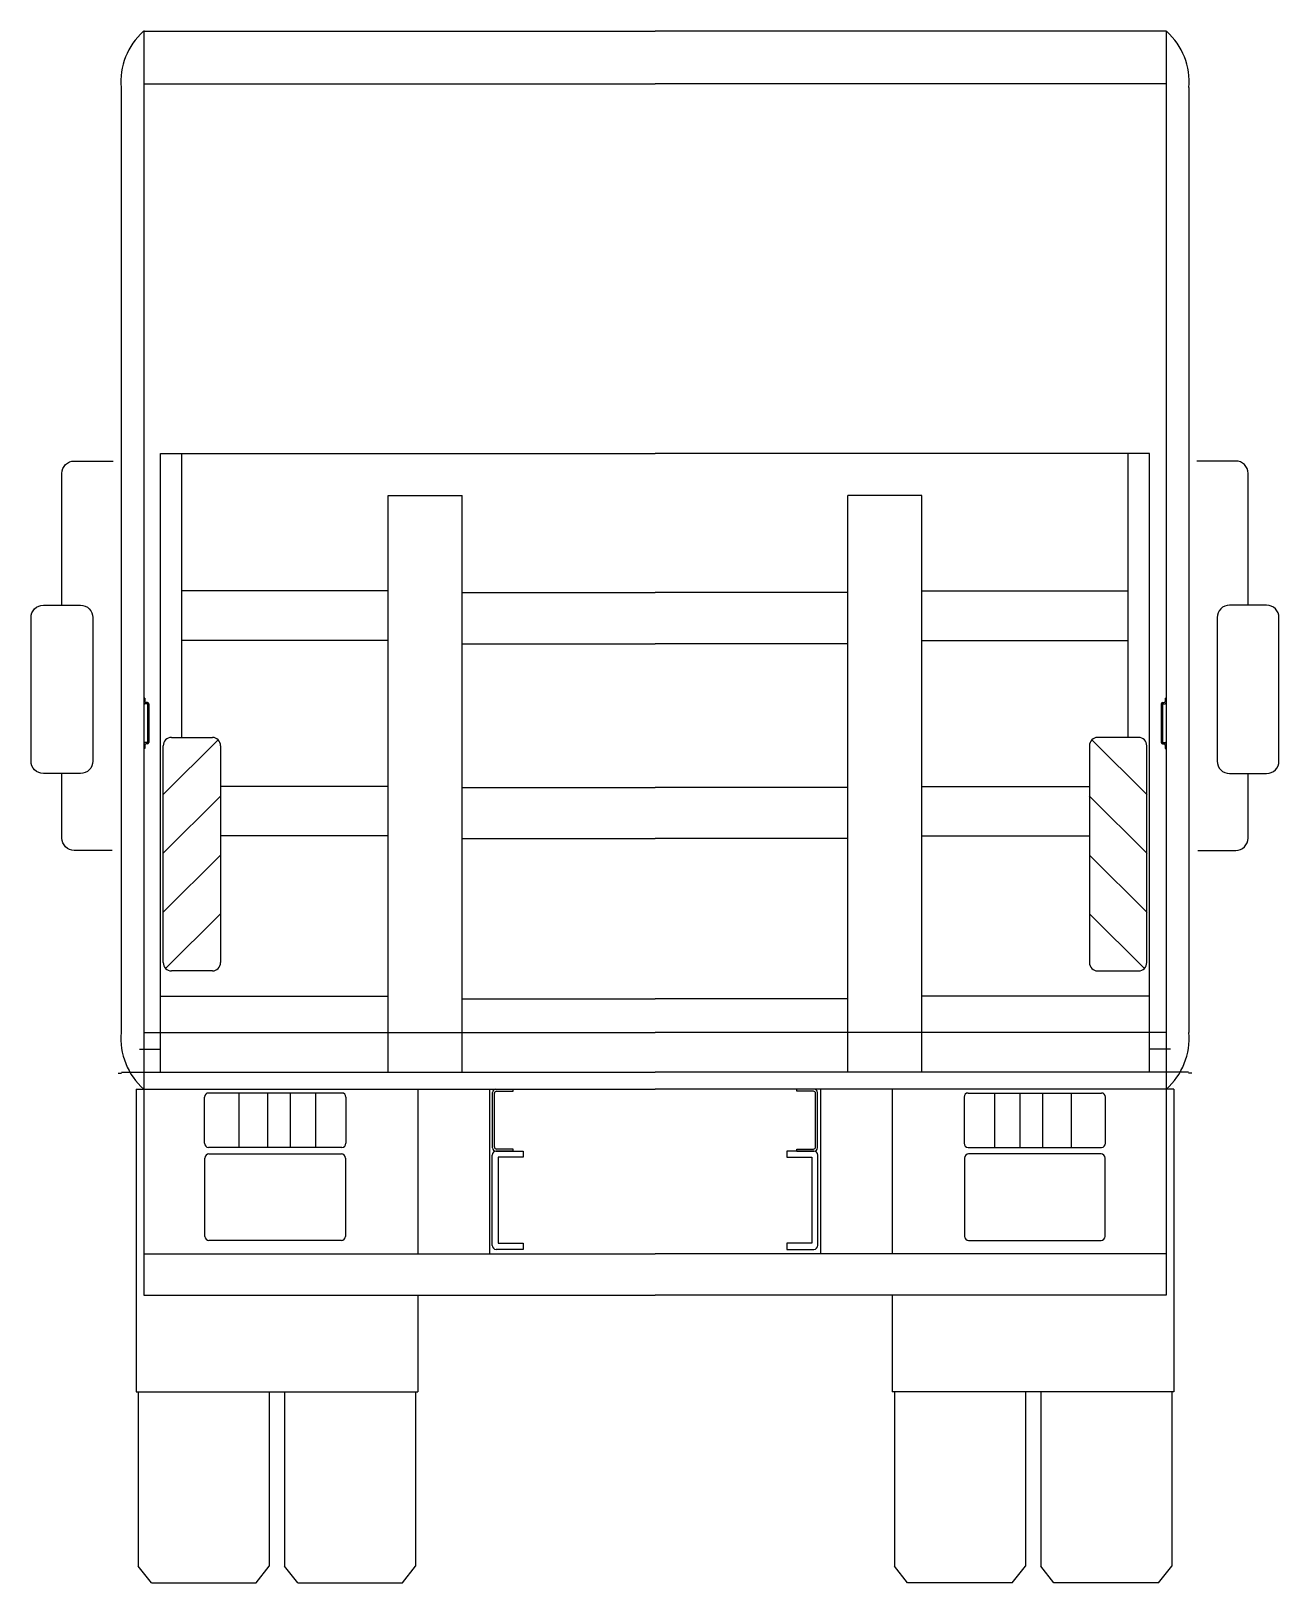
# Model space of a CAD drawing. Extents: x -1.51 to 1.51, y 0 to 3.76.
import ezdxf

# ---------------------------------------------------------------- set-up
doc = ezdxf.new("R2010")
doc.units = 0
doc.header["$LTSCALE"] = 0.0006
doc.header["$MEASUREMENT"] = 0
doc.layers.get('0').update_dxf_attribs({"linetype": 'CONTINUOUS'})

msp = doc.modelspace()

# ---------------------------------------------------------------- linework, layer by layer
for p, q in [((-1.24, 3.7623), (-1.24, 1.1972)), ((-1.2385, 3.7623), (0, 3.7623)), ((1.2385, 3.7623), (0, 3.7623)), ((1.24, 3.7623), (1.24, 1.1972)), ((-1.295, 3.6252), (-1.295, 1.3343)), ((-1.24, 3.6343), (0, 3.6343)), ((1.24, 3.6343), (0, 3.6343)), ((1.295, 3.6252), (1.295, 1.3343)), ((-1.1994, 1.2384), (-1.1994, 2.7384)), ((-1.1994, 2.7384), (0, 2.7384)), ((-1.1474, 2.0497), (-1.1474, 2.7384)), ((1.1994, 2.7384), (0, 2.7384)), ((1.1474, 2.0497), (1.1474, 2.7384)), ((1.1994, 1.2384), (1.1994, 2.7384)), ((-0.6473, 1.2384), (-0.6473, 2.6363)), ((-0.6473, 2.6363), (-0.4673, 2.6363)), ((-0.4673, 1.2384), (-0.4673, 2.6363)), ((0.4673, 1.2384), (0.4673, 2.6363)), ((0.6473, 2.6363), (0.4673, 2.6363)), ((0.6473, 1.2384), (0.6473, 2.6363)), ((-0.6473, 2.4049), (-1.1474, 2.4049)), ((-0.4673, 2.401), (0, 2.401)), ((0.4673, 2.401), (0, 2.401)), ((0.6473, 2.4049), (1.1474, 2.4049)), ((-0.6473, 2.2849), (-1.1474, 2.2849)), ((-0.4673, 2.277), (0, 2.277)), ((0.4673, 2.277), (0, 2.277)), ((0.6473, 2.2849), (1.1474, 2.2849)), ((-1.237, 2.1453), (-1.24, 2.1453)), ((-1.24, 2.1453), (-1.24, 2.1343)), ((-1.237, 2.1453), (-1.237, 2.1373)), ((1.237, 2.1453), (1.237, 2.1373)), ((1.237, 2.1453), (1.24, 2.1453)), ((1.24, 2.1453), (1.24, 2.1343)), ((-1.231, 2.1313), (-1.237, 2.1313)), ((-1.231, 2.1343), (-1.234, 2.1343)), ((-1.231, 2.1313), (-1.231, 2.0373)), ((-1.228, 2.1313), (-1.228, 2.0373)), ((1.228, 2.1313), (1.228, 2.0373)), ((1.231, 2.1343), (1.234, 2.1343)), ((1.231, 2.1313), (1.231, 2.0373)), ((1.231, 2.1313), (1.237, 2.1313)), ((-1.24, 2.0343), (-1.24, 2.0233)), ((-1.231, 2.0373), (-1.237, 2.0373)), ((-1.231, 2.0343), (-1.234, 2.0343)), ((-1.0593, 2.0442), (-1.1933, 1.9108)), ((-1.1728, 2.0497), (-1.0735, 2.0497)), ((1.0593, 2.0442), (1.1933, 1.9108)), ((1.1728, 2.0497), (1.0735, 2.0497)), ((1.231, 2.0373), (1.237, 2.0373)), ((1.231, 2.0343), (1.234, 2.0343)), ((1.24, 2.0343), (1.24, 2.0233)), ((-1.237, 2.0233), (-1.24, 2.0233)), ((-1.237, 2.0313), (-1.237, 2.0233)), ((-1.1928, 1.5039), (-1.1928, 2.0297)), ((-1.0535, 2.0297), (-1.0535, 1.5039)), ((1.0535, 2.0297), (1.0535, 1.5039)), ((1.1928, 1.5039), (1.1928, 2.0297)), ((1.237, 2.0313), (1.237, 2.0233)), ((1.237, 2.0233), (1.24, 2.0233)), ((-0.6473, 1.9312), (-1.0535, 1.9312)), ((-0.4673, 1.9287), (0, 1.9287)), ((0.4673, 1.9287), (0, 1.9287)), ((0.6473, 1.9312), (1.0535, 1.9312)), ((-1.0535, 1.9078), (-1.1933, 1.7686)), ((-1.0537, 1.9076), (-1.0533, 1.908)), ((1.0537, 1.9076), (1.0533, 1.908)), ((1.0535, 1.9078), (1.1933, 1.7686)), ((-0.6473, 1.8112), (-1.0535, 1.8112)), ((0.6473, 1.8112), (1.0535, 1.8112)), ((-0.4673, 1.8047), (0, 1.8047)), ((0.4673, 1.8047), (0, 1.8047)), ((-1.0535, 1.7645), (-1.1933, 1.6253)), ((-1.0537, 1.7643), (-1.0533, 1.7647)), ((1.0537, 1.7643), (1.0533, 1.7647)), ((1.0535, 1.7645), (1.1933, 1.6253)), ((-1.0535, 1.6222), (-1.1877, 1.4886)), ((1.0535, 1.6222), (1.1877, 1.4886)), ((-1.0735, 1.4839), (-1.1728, 1.4839)), ((1.0735, 1.4839), (1.1728, 1.4839)), ((-1.1994, 1.4223), (-0.6473, 1.4223)), ((-0.4673, 1.4158), (0, 1.4158)), ((0.4673, 1.4158), (0, 1.4158)), ((1.1994, 1.4223), (0.6473, 1.4223)), ((-1.24, 1.3343), (0, 1.3343)), ((-1.24, 1.3343), (0, 1.3343)), ((1.24, 1.3343), (0, 1.3343)), ((1.24, 1.3343), (0, 1.3343)), ((-1.2503, 1.2943), (-1.1994, 1.2943)), ((1.2503, 1.2943), (1.1994, 1.2943)), ((-1.3018, 1.2357), (-1.2937, 1.2357)), ((-1.2937, 1.2384), (0, 1.2384)), ((1.2937, 1.2384), (0, 1.2384)), ((1.3018, 1.2357), (1.2937, 1.2357)), ((-1.2585, 1.1972), (0, 1.1972)), ((-1.2585, 1.1972), (-1.2585, 0.463)), ((-1.24, 1.1972), (-1.24, 0.6975)), ((-1.0927, 1.0658), (-1.0927, 1.1778)), ((-0.7597, 1.1878), (-1.0827, 1.1878)), ((-1.0097, 1.1878), (-1.0097, 1.0558)), ((-0.9397, 1.1878), (-0.9397, 1.0558)), ((-0.8847, 1.1878), (-0.8847, 1.0558)), ((-0.8237, 1.1878), (-0.8237, 1.0558)), ((-0.7497, 1.1778), (-0.7497, 1.0658)), ((-0.5755, 1.1972), (-0.5755, 0.7975)), ((-0.4014, 1.1972), (-0.4014, 0.7975)), ((-0.3943, 1.055), (-0.3943, 1.189)), ((-0.3893, 1.057), (-0.3893, 1.187)), ((-0.3863, 1.197), (-0.3443, 1.197)), ((-0.3843, 1.192), (-0.3443, 1.192)), ((-0.3443, 1.192), (-0.3443, 1.197)), ((1.2585, 1.1972), (0, 1.1972)), ((0.3443, 1.192), (0.3443, 1.197)), ((0.3863, 1.197), (0.3443, 1.197)), ((0.3843, 1.192), (0.3443, 1.192)), ((0.3893, 1.057), (0.3893, 1.187)), ((0.3943, 1.055), (0.3943, 1.189)), ((0.4014, 1.1972), (0.4014, 0.7975)), ((0.5755, 1.1972), (0.5755, 0.7975)), ((0.7497, 1.1778), (0.7497, 1.0658)), ((0.7597, 1.1878), (1.0827, 1.1878)), ((0.8237, 1.1878), (0.8237, 1.0558)), ((0.8847, 1.1878), (0.8847, 1.0558)), ((0.9397, 1.1878), (0.9397, 1.0558)), ((1.0097, 1.1878), (1.0097, 1.0558)), ((1.0927, 1.0658), (1.0927, 1.1778)), ((1.24, 1.1972), (1.24, 0.6975)), ((1.2585, 1.1972), (1.2585, 0.463)), ((-0.7597, 1.0558), (-1.0827, 1.0558)), ((0.7597, 1.0558), (1.0827, 1.0558)), ((-1.0917, 0.8402), (-1.0917, 1.0302)), ((-1.0817, 1.0402), (-0.7607, 1.0402)), ((-0.7507, 1.0302), (-0.7507, 0.8402)), ((-0.395, 0.8185), (-0.395, 1.037)), ((-0.3443, 1.047), (-0.3863, 1.047)), ((-0.385, 1.047), (-0.3199, 1.047)), ((-0.3443, 1.052), (-0.3843, 1.052)), ((-0.38, 1.032), (-0.38, 0.8235)), ((-0.3199, 1.032), (-0.38, 1.032)), ((-0.3443, 1.047), (-0.3443, 1.052)), ((-0.3199, 1.047), (-0.3199, 1.032)), ((0.385, 1.047), (0.3199, 1.047)), ((0.3199, 1.047), (0.3199, 1.032)), ((0.3199, 1.032), (0.38, 1.032)), ((0.3443, 1.047), (0.3443, 1.052)), ((0.3443, 1.052), (0.3843, 1.052)), ((0.3443, 1.047), (0.3863, 1.047)), ((0.38, 1.032), (0.38, 0.8235)), ((0.395, 0.8185), (0.395, 1.037)), ((0.7507, 1.0302), (0.7507, 0.8402)), ((1.0817, 1.0402), (0.7607, 1.0402)), ((1.0917, 0.8402), (1.0917, 1.0302)), ((-0.7607, 0.8302), (-1.0817, 0.8302)), ((0.7607, 0.8302), (1.0817, 0.8302)), ((-1.24, 0.7975), (0, 0.7975)), ((-0.3199, 0.8085), (-0.385, 0.8085)), ((-0.38, 0.8235), (-0.3199, 0.8235)), ((-0.3199, 0.8235), (-0.3199, 0.8085)), ((1.24, 0.7975), (0, 0.7975)), ((0.38, 0.8235), (0.3199, 0.8235)), ((0.3199, 0.8235), (0.3199, 0.8085)), ((0.3199, 0.8085), (0.385, 0.8085)), ((-1.24, 0.6975), (0, 0.6975)), ((-0.5755, 0.6975), (-0.5755, 0.463)), ((1.24, 0.6975), (0, 0.6975)), ((0.5755, 0.6975), (0.5755, 0.463)), ((-1.2585, 0.463), (-0.5755, 0.463)), ((-1.2535, 0.463), (-1.2535, 0.041)), ((-0.9355, 0.463), (-0.9355, 0.041)), ((-0.8985, 0.463), (-0.8985, 0.041)), ((-0.5805, 0.463), (-0.5805, 0.041)), ((1.2585, 0.463), (0.5755, 0.463)), ((0.5805, 0.463), (0.5805, 0.041)), ((0.8985, 0.463), (0.8985, 0.041)), ((0.9355, 0.463), (0.9355, 0.041)), ((1.2535, 0.463), (1.2535, 0.041)), ((-1.2215, 0), (-1.2535, 0.041)), ((-0.9675, 0), (-0.9355, 0.041)), ((-0.8665, 0), (-0.8985, 0.041)), ((-0.6125, 0), (-0.5805, 0.041)), ((0.6125, 0), (0.5805, 0.041)), ((0.8665, 0), (0.8985, 0.041)), ((0.9675, 0), (0.9355, 0.041)), ((1.2215, 0), (1.2535, 0.041))]:
    msp.add_line(p, q)
for points in [[(-1.4383, 2.3704), (-1.4383, 2.6899, -0.414214), (-1.4083, 2.7199), (-1.3144, 2.7199)], [(1.4383, 2.3704), (1.4383, 2.6899, 0.414214), (1.4083, 2.7199), (1.3144, 2.7199)], [(-1.3163, 1.7758), (-1.4083, 1.7758, -0.414214), (-1.4383, 1.8058), (-1.4383, 1.9622)], [(1.3163, 1.7758), (1.4083, 1.7758, 0.414214), (1.4383, 1.8058), (1.4383, 1.9622)]]:
    msp.add_lwpolyline(points, format="xyb")
for points in [[(-1.5133, 1.9922), (-1.5133, 2.3404, -0.414214), (-1.4833, 2.3704), (-1.3933, 2.3704, -0.414214), (-1.3633, 2.3404), (-1.3633, 1.9922, -0.414214), (-1.3933, 1.9622), (-1.4833, 1.9622, -0.414214)], [(1.5133, 1.9922), (1.5133, 2.3404, 0.414214), (1.4833, 2.3704), (1.3933, 2.3704, 0.414214), (1.3633, 2.3404), (1.3633, 1.9922, 0.414214), (1.3933, 1.9622), (1.4833, 1.9622, 0.414214)]]:
    msp.add_lwpolyline(points, format="xyb", close=True)
for points in [[(-1.2215, 0), (-0.9675, 0)], [(-0.8665, 0), (-0.6125, 0)], [(0.8665, 0), (0.6125, 0)], [(1.2215, 0), (0.9675, 0)]]:
    msp.add_lwpolyline(points)
for centre, radius, start, end in [((-1.1303, 3.6387), 0.1653, 132.1295, 184.6944), ((-1.2385, 3.7583), 0.004, 90, 132.1295), ((1.2385, 3.7583), 0.004, 47.8705, 90), ((1.1303, 3.6387), 0.1653, 355.3056, 47.8705), ((-1.237, 2.1343), 0.003, 180, 270), ((-1.234, 2.1373), 0.003, 180, 270), ((-1.231, 2.1313), 0.003, 0, 90), ((1.231, 2.1313), 0.003, 90, 180), ((1.234, 2.1373), 0.003, 270, 0), ((1.237, 2.1343), 0.003, 270, 0), ((-1.237, 2.0343), 0.003, 90, 180), ((-1.234, 2.0313), 0.003, 90, 180), ((-1.231, 2.0373), 0.003, 270, 360), ((-1.1728, 2.0297), 0.02, 90, 180), ((-1.0735, 2.0297), 0.02, 0, 90), ((1.0735, 2.0297), 0.02, 90, 180), ((1.1728, 2.0297), 0.02, 360, 90), ((1.231, 2.0373), 0.003, 180, 270), ((1.234, 2.0313), 0.003, 0, 90), ((1.237, 2.0343), 0.003, 0, 90), ((-1.1728, 1.5039), 0.02, 180, 270), ((-1.0735, 1.5039), 0.02, 270, 0), ((1.0735, 1.5039), 0.02, 180, 270), ((1.1728, 1.5039), 0.02, 270, 360), ((-1.1303, 1.3208), 0.1653, 175.3056, 228.4074), ((1.1303, 1.3208), 0.1653, 311.5926, 4.6944), ((-1.0827, 1.1778), 0.01, 90, 180), ((-0.7597, 1.1778), 0.01, 0, 90), ((-0.3863, 1.189), 0.008, 90, 180), ((-0.3843, 1.187), 0.005, 90, 180), ((0.3843, 1.187), 0.005, 0, 90), ((0.3863, 1.189), 0.008, 0, 90), ((0.7597, 1.1778), 0.01, 90, 180), ((1.0827, 1.1778), 0.01, 0, 90), ((-1.0827, 1.0658), 0.01, 180, 270), ((-0.7597, 1.0658), 0.01, 270, 0), ((-0.3863, 1.055), 0.008, 180, 270), ((-0.3843, 1.057), 0.005, 180, 270), ((0.3843, 1.057), 0.005, 270, 0), ((0.3863, 1.055), 0.008, 270, 0), ((0.7597, 1.0658), 0.01, 180, 270), ((1.0827, 1.0658), 0.01, 270, 0), ((-1.0817, 1.0302), 0.01, 90, 180), ((-0.7607, 1.0302), 0.01, 0, 90), ((-0.385, 1.037), 0.01, 90, 180), ((0.385, 1.037), 0.01, 0, 90), ((0.7607, 1.0302), 0.01, 90, 180), ((1.0817, 1.0302), 0.01, 0, 90), ((-1.0817, 0.8402), 0.01, 180, 270), ((-0.7607, 0.8402), 0.01, 270, 0), ((0.7607, 0.8402), 0.01, 180, 270), ((1.0817, 0.8402), 0.01, 270, 0), ((-0.385, 0.8185), 0.01, 180, 270), ((0.385, 0.8185), 0.01, 270, 0)]:
    msp.add_arc(centre, radius, start, end)

doc.saveas('drawing.dxf')
